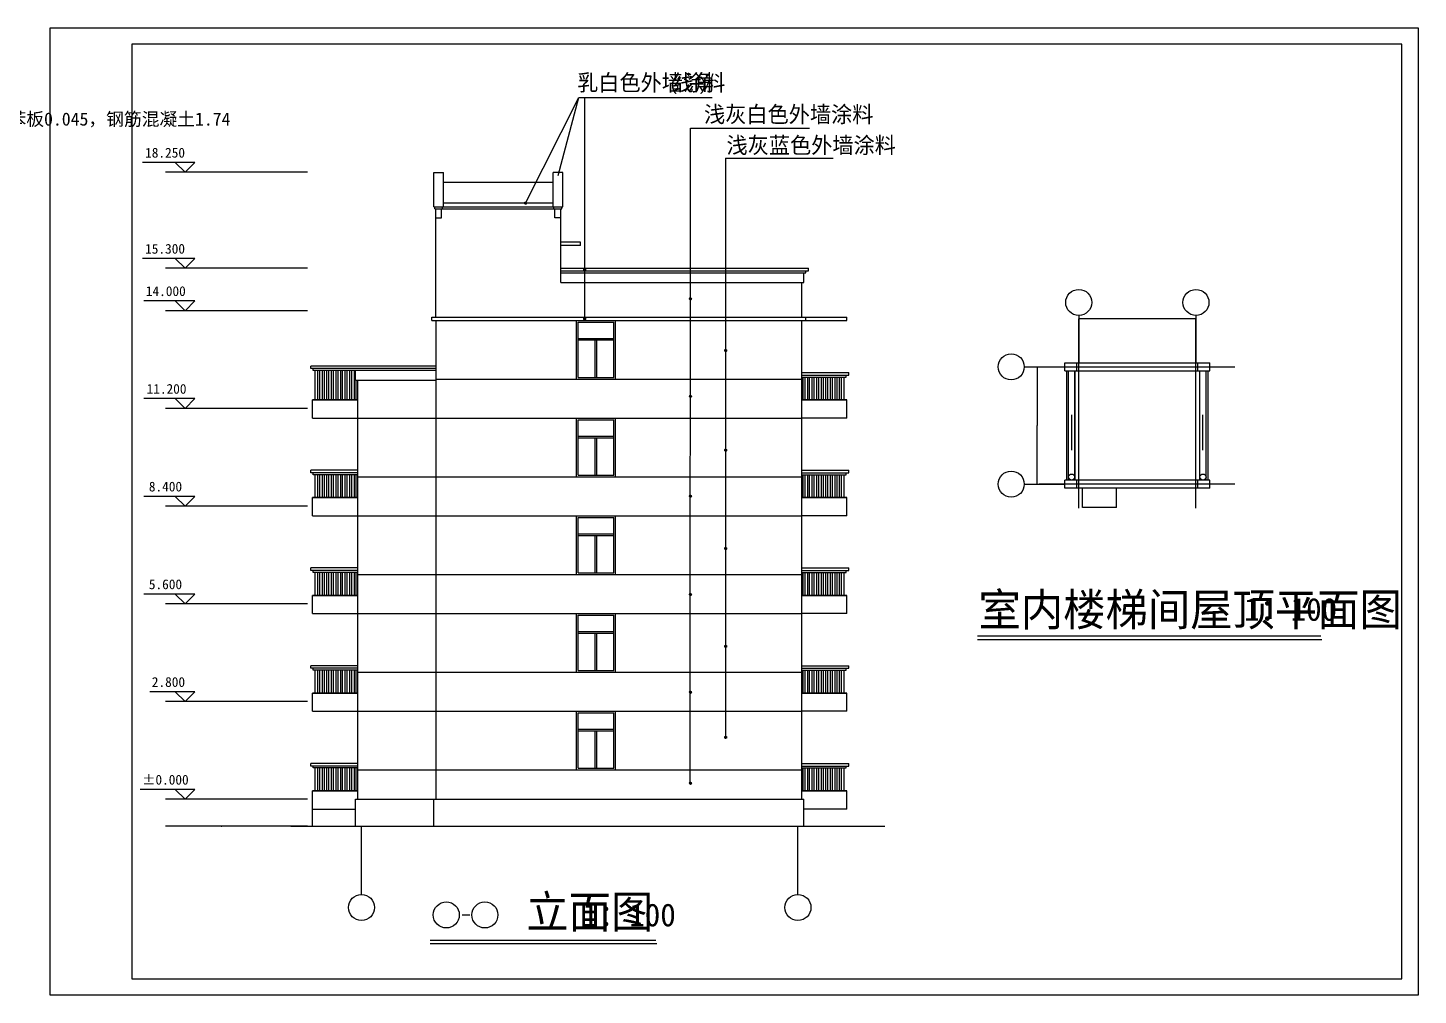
# Model space of a CAD drawing. Header units: metres. Extents: x 338339 to 1133840, y -479113 to 96125.
# Drawn here: x 382344 to 425036, y -286178 to -256478 of the extents above; entities that cross this region are included whole.
import ezdxf

# ---------------------------------------------------------------- set-up
doc = ezdxf.new("R2010")
doc.units = ezdxf.units.M
for name, color, linetype in [('AXIS', 3, 'Continuous'), ('DOTE', 1, 'Continuous'), ('PUB_DIM', 3, 'Continuous'), ('PUB_TEXT', 7, 'Continuous'), ('PUB_TITLE', 4, 'Continuous')]:
    doc.layers.add(name, color=color, linetype=linetype)
doc.dimstyles.get("Standard").update_dxf_attribs({"dimtxt": 2.5, "dimasz": 2.5, "dimexe": 1.25, "dimexo": 0.625, "dimtad": 1, "dimcen": 2.5, "dimazin": 3, "dimtfac": 1, "dimtmove": 0, "dimatfit": 3})

# ---------------------------------------------------------------- blocks, each defined once
blk = doc.blocks.new('_AXISO')
blk.add_circle((0, 0), 0.5)
blk = doc.blocks.new('*D406')
for p, q in [((416410.4, -265409.28), (414612.15, -265409.28)), ((414612.4, -267909.28), (414612.4, -265409.28)), ((418212.65, -265409.28), (416414.4, -265409.28)), ((418212.4, -267909.28), (418212.4, -265409.28))]:
    blk.add_line(p, q)
at = {"layer": 'Defpoints'}
for p in [(418212.4, -265409.28), (414612.4, -267909.28), (418212.4, -267909.28)]:
    blk.add_point(p, dxfattribs=at)
at = {"layer": 'AXIS', "insert": (416412.4, -265409.28), "char_height": 1, "attachment_point": 5}
blk.add_mtext('3600', dxfattribs=at)
blk = doc.blocks.new('*D407')
for p, q in [((413339.62, -266887.46), (413339.62, -268687.46)), ((413339.37, -268687.46), (413339.12, -268687.46)), ((413339.62, -270487.46), (413339.62, -268687.46)), ((413339.62, -268687.46), (413339.62, -268687.46)), ((413339.87, -268687.46), (413340.12, -268687.46))]:
    blk.add_line(p, q)
at = {"layer": 'Defpoints'}
for p in [(413339.62, -266887.46), (413339.62, -268687.46), (413339.62, -270487.46)]:
    blk.add_point(p, dxfattribs=at)
at = {"layer": 'PUB_DIM', "insert": (413339.62, -268686.335), "char_height": 1, "attachment_point": 5}
blk.add_mtext('0', dxfattribs=at)

msp = doc.modelspace()

# ---------------------------------------------------------------- hatches: boundary and pattern name
h = msp.add_hatch()
h.set_pattern_fill('SOLID')
h.paths.add_polyline_path([(397658.54, -261858.99, 1), (397598.54, -261858.99, 1)])
h = msp.add_hatch()
h.set_pattern_fill('SOLID')
h.paths.add_polyline_path([(399473.15, -263900.96, 1), (399413.15, -263900.96, 1)])
h = msp.add_hatch()
h.set_pattern_fill('SOLID')
h.paths.add_polyline_path([(402717.93, -264797.01, 1), (402657.93, -264797.01, 1)])
h = msp.add_hatch()
h.set_pattern_fill('SOLID')
h.paths.add_polyline_path([(399473.15, -265411.48, 1), (399413.15, -265411.48, 1)])
h = msp.add_hatch()
h.set_pattern_fill('SOLID')
h.paths.add_polyline_path([(403801.47, -266382.13, 1), (403741.47, -266382.13, 1)])
h = msp.add_hatch()
h.set_pattern_fill('SOLID')
h.paths.add_polyline_path([(402717.93, -267792.59, 1), (402657.93, -267792.59, 1)])
h = msp.add_hatch()
h.set_pattern_fill('SOLID')
h.paths.add_polyline_path([(403801.47, -269446.14, 1), (403741.47, -269446.14, 1)])
h = msp.add_hatch()
h.set_pattern_fill('SOLID')
h.paths.add_polyline_path([(402717.93, -270856.6, 1), (402657.93, -270856.6, 1)])
h = msp.add_hatch()
h.set_pattern_fill('SOLID')
h.paths.add_polyline_path([(403801.47, -272462.93, 1), (403741.47, -272462.93, 1)])
h = msp.add_hatch()
h.set_pattern_fill('SOLID')
h.paths.add_polyline_path([(402717.93, -273873.39, 1), (402657.93, -273873.39, 1)])
h = msp.add_hatch()
h.set_pattern_fill('SOLID')
h.paths.add_polyline_path([(403801.47, -275467.44, 1), (403741.47, -275467.44, 1)])
h = msp.add_hatch()
h.set_pattern_fill('SOLID')
h.paths.add_polyline_path([(402717.93, -276877.9, 1), (402657.93, -276877.9, 1)])
h = msp.add_hatch()
h.set_pattern_fill('SOLID')
h.paths.add_polyline_path([(403801.47, -278261.11, 1), (403741.47, -278261.11, 1)])
h = msp.add_hatch()
h.set_pattern_fill('SOLID')
h.paths.add_polyline_path([(402717.93, -279671.57, 1), (402657.93, -279671.57, 1)])

# ---------------------------------------------------------------- linework, layer by layer
for p, q in [((397628.54, -261858.99), (399264.83, -258613.92)), ((398625.48, -261014.24), (399264.83, -258613.92)), ((399264.83, -258613.92), (403355.34, -258613.92)), ((399443.15, -265411.48), (399443.15, -258613.92)), ((402682.27, -279676.84), (402687.93, -259563.29)), ((402687.93, -259563.29), (406349.51, -259563.29)), ((403771.47, -260483.49), (407069.62, -260483.49)), ((403771.47, -260483.49), (403771.47, -278252.19)), ((390929.1, -260912.18), (386572.1, -260912.18)), ((394810.76, -261975.71), (394810.76, -260915.71)), ((394810.76, -260915.71), (395110.76, -260915.71)), ((395110.76, -261975.71), (395110.76, -260915.71)), ((395110.76, -261215.71), (398470.76, -261215.71)), ((398770.76, -260915.71), (398470.76, -260915.71)), ((398470.76, -261975.71), (398470.76, -260915.71)), ((398770.76, -261975.71), (398770.76, -260915.71)), ((394810.76, -261975.71), (398770.76, -261975.71)), ((394840.76, -262035.71), (394840.76, -261975.71)), ((394840.76, -262035.71), (398740.76, -262035.71)), ((394870.76, -264302.18), (394870.76, -262035.71)), ((395050.76, -262310.71), (395050.76, -262035.71)), ((395080.76, -262035.71), (395080.76, -261975.71)), ((395110.76, -261850.71), (398470.76, -261850.71)), ((395159.68, -261850.71), (398470.76, -261850.71)), ((398500.76, -262035.71), (398500.76, -261975.71)), ((398530.76, -262310.71), (398530.76, -262035.71)), ((398710.76, -263862.18), (398710.76, -262035.71)), ((398740.76, -262035.71), (398740.76, -261975.71)), ((394870.76, -262310.71), (395050.76, -262310.71)), ((398710.76, -262310.71), (398530.76, -262310.71)), ((399310.76, -263062.18), (398710.76, -263062.18)), ((399310.76, -263162.18), (398710.76, -263162.18)), ((399310.76, -263162.18), (399310.76, -263062.18)), ((390929.1, -263862.18), (386572.1, -263862.18)), ((398710.76, -263862.18), (406310.76, -263862.18)), ((398710.76, -264302.18), (398710.76, -263862.18)), ((398710.76, -263942.18), (406310.76, -263942.18)), ((398710.76, -264002.18), (406230.76, -264002.18)), ((406170.76, -264302.18), (406170.76, -264002.18)), ((406230.76, -264002.18), (406230.76, -263942.18)), ((406310.76, -263942.18), (406310.76, -263862.18)), ((394870.76, -265362.18), (394870.76, -264302.18)), ((398710.76, -264302.18), (406170.76, -264302.18)), ((406110.76, -265362.18), (406110.76, -264302.18)), ((390929.1, -265162.18), (386572.1, -265162.18)), ((394750.76, -265462.18), (394750.76, -265362.18)), ((394750.76, -265362.18), (406230.76, -265362.18)), ((394750.76, -265462.18), (406230.76, -265462.18)), ((394870.76, -265457.43), (394870.76, -280167.12)), ((399190.76, -267262.18), (399190.76, -265462.18)), ((399190.76, -265462.18), (400390.76, -265462.18)), ((399240.76, -265512.18), (400340.76, -265512.18)), ((399240.76, -267212.18), (399240.76, -265512.18)), ((400340.76, -267212.18), (400340.76, -265512.18)), ((400390.76, -267262.18), (400390.76, -265462.18)), ((406110.76, -265362.18), (407490.76, -265362.18)), ((406110.76, -265462.18), (407490.76, -265462.18)), ((406110.76, -280162.26), (406110.76, -265465.28)), ((406230.76, -265462.18), (406230.76, -265362.18)), ((407490.76, -265462.18), (407490.76, -265362.18)), ((399240.76, -266012.18), (400340.76, -266012.18)), ((399240.76, -266062.18), (400340.76, -266062.18)), ((399765.76, -267212.18), (399765.76, -266062.18)), ((399815.76, -267212.18), (399815.76, -266062.18)), ((414182.4, -267007.46), (414182.4, -266767.46)), ((414182.4, -266767.46), (418642.4, -266767.46)), ((414552.4, -267007.46), (414552.4, -266767.46)), ((418272.4, -267007.46), (418272.4, -266767.46)), ((418642.4, -267007.46), (418642.4, -266767.46)), ((394870.76, -266862.18), (391030.76, -266862.18)), ((391030.76, -266942.18), (391030.76, -266862.18)), ((394870.76, -266942.18), (391030.76, -266942.18)), ((391110.76, -267002.18), (391110.76, -266942.18)), ((394870.76, -267002.18), (391110.76, -267002.18)), ((391170.76, -267902.18), (391170.76, -267002.18)), ((391250.76, -267902.18), (391250.76, -267002.18)), ((391310.76, -267902.18), (391310.76, -267002.18)), ((391390.76, -267902.18), (391390.76, -267002.18)), ((391450.76, -267902.18), (391450.76, -267002.18)), ((391530.76, -267902.18), (391530.76, -267002.18)), ((391590.76, -267902.18), (391590.76, -267002.18)), ((391670.76, -267902.18), (391670.76, -267002.18)), ((391730.76, -267902.18), (391730.76, -267002.18)), ((391810.76, -267902.18), (391810.76, -267002.18)), ((391870.76, -267902.18), (391870.76, -267002.18)), ((391950.76, -267902.18), (391950.76, -267002.18)), ((392010.76, -267902.18), (392010.76, -267002.18)), ((392090.76, -267902.18), (392090.76, -267002.18)), ((392150.76, -267902.18), (392150.76, -267002.18)), ((392230.76, -267902.18), (392230.76, -267002.18)), ((392290.76, -267902.18), (392290.76, -267002.18)), ((392370.76, -267902.18), (392370.76, -267002.18)), ((392410.76, -267302.18), (392410.76, -267002.18)), ((399240.76, -267212.18), (400340.76, -267212.18)), ((406110.76, -267062.18), (407550.76, -267062.18)), ((406110.76, -267142.18), (407550.76, -267142.18)), ((406110.76, -267202.18), (407470.76, -267202.18)), ((406150.76, -267902.18), (406150.76, -267202.18)), ((406210.76, -267902.18), (406210.76, -267202.18)), ((406290.76, -267902.18), (406290.76, -267202.18)), ((406350.76, -267902.18), (406350.76, -267202.18)), ((406430.76, -267902.18), (406430.76, -267202.18)), ((406490.76, -267902.18), (406490.76, -267202.18)), ((406570.76, -267902.18), (406570.76, -267202.18)), ((406630.76, -267902.18), (406630.76, -267202.18)), ((406710.76, -267902.18), (406710.76, -267202.18)), ((406770.76, -267902.18), (406770.76, -267202.18)), ((406850.76, -267902.18), (406850.76, -267202.18)), ((406910.76, -267902.18), (406910.76, -267202.18)), ((406990.76, -267902.18), (406990.76, -267202.18)), ((407050.76, -267902.18), (407050.76, -267202.18)), ((407130.76, -267902.18), (407130.76, -267202.18)), ((407190.76, -267902.18), (407190.76, -267202.18)), ((407270.76, -267902.18), (407270.76, -267202.18)), ((407330.76, -267902.18), (407330.76, -267202.18)), ((407410.76, -267902.18), (407410.76, -267202.18)), ((407470.76, -267202.18), (407470.76, -267142.18)), ((407550.76, -267142.18), (407550.76, -267062.18)), ((414182.4, -267007.46), (418642.4, -267007.46)), ((414242.4, -270367.46), (414242.4, -267007.46)), ((414302.4, -270367.46), (414302.4, -267007.46)), ((414492.4, -267007.46), (414492.4, -269467.46)), ((414492.4, -270367.46), (414492.4, -267007.46)), ((414492.4, -270367.46), (414492.4, -267007.46)), ((414492.4, -267007.46), (414492.4, -270367.46)), ((414492.4, -269467.46), (414492.4, -267007.46)), ((418332.4, -270367.46), (418332.4, -267007.46)), ((418332.4, -270367.46), (418332.4, -267007.46)), ((418522.4, -270367.46), (418522.4, -267007.46)), ((418582.4, -270367.46), (418582.4, -267007.46)), ((394870.76, -267302.18), (392410.76, -267302.18)), ((392430.76, -267902.18), (392430.76, -267302.18)), ((392470.76, -267295.75), (392470.76, -280160.37)), ((394870.76, -267262.18), (406110.76, -267262.18)), ((399190.76, -267262.18), (400390.76, -267262.18)), ((391090.76, -267902.18), (392470.76, -267902.18)), ((392470.76, -267902.18), (391090.76, -267902.18)), ((391090.76, -268462.18), (391090.76, -267902.18)), ((406110.76, -267902.18), (407490.76, -267902.18)), ((407490.76, -267902.18), (406110.76, -267902.18)), ((407490.76, -268462.18), (407490.76, -267902.18)), ((390929.1, -268162.18), (386572.1, -268162.18)), ((391090.76, -268462.18), (392470.76, -268462.18)), ((392470.76, -268462.18), (406110.76, -268462.18)), ((399190.76, -270262.18), (399190.76, -268462.18)), ((399190.76, -268462.18), (400390.76, -268462.18)), ((399240.76, -268512.18), (400340.76, -268512.18)), ((399240.76, -270212.18), (399240.76, -268512.18)), ((400340.76, -270212.18), (400340.76, -268512.18)), ((400390.76, -270262.18), (400390.76, -268462.18)), ((407490.76, -268462.18), (406110.76, -268462.18)), ((399240.76, -269012.18), (400340.76, -269012.18)), ((399240.76, -269062.18), (400340.76, -269062.18)), ((399765.76, -270212.18), (399765.76, -269062.18)), ((399815.76, -270212.18), (399815.76, -269062.18)), ((392470.76, -270062.18), (391030.76, -270062.18)), ((391030.76, -270142.18), (391030.76, -270062.18)), ((392470.76, -270142.18), (391030.76, -270142.18)), ((391110.76, -270202.18), (391110.76, -270142.18)), ((392470.76, -270202.18), (391110.76, -270202.18)), ((391170.76, -270902.18), (391170.76, -270202.18)), ((391250.76, -270902.18), (391250.76, -270202.18)), ((391310.76, -270902.18), (391310.76, -270202.18)), ((391390.76, -270902.18), (391390.76, -270202.18)), ((391450.76, -270902.18), (391450.76, -270202.18)), ((391530.76, -270902.18), (391530.76, -270202.18)), ((391590.76, -270902.18), (391590.76, -270202.18)), ((391670.76, -270902.18), (391670.76, -270202.18)), ((391730.76, -270902.18), (391730.76, -270202.18)), ((391810.76, -270902.18), (391810.76, -270202.18)), ((391870.76, -270902.18), (391870.76, -270202.18)), ((391950.76, -270902.18), (391950.76, -270202.18)), ((392010.76, -270902.18), (392010.76, -270202.18)), ((392090.76, -270902.18), (392090.76, -270202.18)), ((392150.76, -270902.18), (392150.76, -270202.18)), ((392230.76, -270902.18), (392230.76, -270202.18)), ((392290.76, -270902.18), (392290.76, -270202.18)), ((392370.76, -270902.18), (392370.76, -270202.18)), ((392430.76, -270902.18), (392430.76, -270202.18)), ((399240.76, -270212.18), (400340.76, -270212.18)), ((406110.76, -270062.18), (407550.76, -270062.18)), ((406110.76, -270142.18), (407550.76, -270142.18)), ((406110.76, -270202.18), (407470.76, -270202.18)), ((406150.76, -270902.18), (406150.76, -270202.18)), ((406210.76, -270902.18), (406210.76, -270202.18)), ((406290.76, -270902.18), (406290.76, -270202.18)), ((406350.76, -270902.18), (406350.76, -270202.18)), ((406430.76, -270902.18), (406430.76, -270202.18)), ((406490.76, -270902.18), (406490.76, -270202.18)), ((406570.76, -270902.18), (406570.76, -270202.18)), ((406630.76, -270902.18), (406630.76, -270202.18)), ((406710.76, -270902.18), (406710.76, -270202.18)), ((406770.76, -270902.18), (406770.76, -270202.18)), ((406850.76, -270902.18), (406850.76, -270202.18)), ((406910.76, -270902.18), (406910.76, -270202.18)), ((406990.76, -270902.18), (406990.76, -270202.18)), ((407050.76, -270902.18), (407050.76, -270202.18)), ((407130.76, -270902.18), (407130.76, -270202.18)), ((407190.76, -270902.18), (407190.76, -270202.18)), ((407270.76, -270902.18), (407270.76, -270202.18)), ((407330.76, -270902.18), (407330.76, -270202.18)), ((407410.76, -270902.18), (407410.76, -270202.18)), ((407470.76, -270202.18), (407470.76, -270142.18)), ((407550.76, -270142.18), (407550.76, -270062.18)), ((392470.76, -270262.18), (406110.76, -270262.18)), ((399190.76, -270262.18), (400390.76, -270262.18)), ((414182.4, -270607.46), (414182.4, -270367.46)), ((418642.4, -270367.46), (414182.4, -270367.46)), ((418642.4, -270607.46), (414182.4, -270607.46)), ((414552.4, -270607.46), (414552.4, -270367.46)), ((414732.4, -271207.46), (414732.4, -270607.46)), ((415772.4, -271207.46), (415772.4, -270607.46)), ((418272.4, -270607.46), (418272.4, -270367.46)), ((418642.4, -270607.46), (418642.4, -270367.46)), ((391090.76, -270902.18), (392470.76, -270902.18)), ((392470.76, -270902.18), (391090.76, -270902.18)), ((391090.76, -271462.18), (391090.76, -270902.18)), ((406110.76, -270902.18), (407490.76, -270902.18)), ((407490.76, -270902.18), (406110.76, -270902.18)), ((407490.76, -271462.18), (407490.76, -270902.18)), ((390929.1, -271162.18), (386572.1, -271162.18)), ((391090.76, -271462.18), (392470.76, -271462.18)), ((392470.76, -271462.18), (406110.76, -271462.18)), ((399190.76, -271462.18), (400390.76, -271462.18)), ((399190.76, -273262.18), (399190.76, -271462.18)), ((399240.76, -271512.18), (400340.76, -271512.18)), ((399240.76, -273212.18), (399240.76, -271512.18)), ((400340.76, -273212.18), (400340.76, -271512.18)), ((400390.76, -273262.18), (400390.76, -271462.18)), ((407490.76, -271462.18), (406110.76, -271462.18)), ((415772.4, -271207.46), (414732.4, -271207.46)), ((399240.76, -272012.18), (400340.76, -272012.18)), ((399240.76, -272062.18), (400340.76, -272062.18)), ((399765.76, -273212.18), (399765.76, -272062.18)), ((399815.76, -273212.18), (399815.76, -272062.18)), ((392470.76, -273062.18), (391030.76, -273062.18)), ((391030.76, -273142.18), (391030.76, -273062.18)), ((392470.76, -273142.18), (391030.76, -273142.18)), ((391110.76, -273202.18), (391110.76, -273142.18)), ((392470.76, -273202.18), (391110.76, -273202.18)), ((391170.76, -273902.18), (391170.76, -273202.18)), ((391250.76, -273902.18), (391250.76, -273202.18)), ((391310.76, -273902.18), (391310.76, -273202.18)), ((391390.76, -273902.18), (391390.76, -273202.18)), ((391450.76, -273902.18), (391450.76, -273202.18)), ((391530.76, -273902.18), (391530.76, -273202.18)), ((391590.76, -273902.18), (391590.76, -273202.18)), ((391670.76, -273902.18), (391670.76, -273202.18)), ((391730.76, -273902.18), (391730.76, -273202.18)), ((391810.76, -273902.18), (391810.76, -273202.18)), ((391870.76, -273902.18), (391870.76, -273202.18)), ((391950.76, -273902.18), (391950.76, -273202.18)), ((392010.76, -273902.18), (392010.76, -273202.18)), ((392090.76, -273902.18), (392090.76, -273202.18)), ((392150.76, -273902.18), (392150.76, -273202.18)), ((392230.76, -273902.18), (392230.76, -273202.18)), ((392290.76, -273902.18), (392290.76, -273202.18)), ((392370.76, -273902.18), (392370.76, -273202.18)), ((392430.76, -273902.18), (392430.76, -273202.18)), ((399240.76, -273212.18), (400340.76, -273212.18)), ((406110.76, -273062.18), (407550.76, -273062.18)), ((406110.76, -273142.18), (407550.76, -273142.18)), ((406110.76, -273202.18), (407470.76, -273202.18)), ((406150.76, -273902.18), (406150.76, -273202.18)), ((406210.76, -273902.18), (406210.76, -273202.18)), ((406290.76, -273902.18), (406290.76, -273202.18)), ((406350.76, -273902.18), (406350.76, -273202.18)), ((406430.76, -273902.18), (406430.76, -273202.18)), ((406490.76, -273902.18), (406490.76, -273202.18)), ((406570.76, -273902.18), (406570.76, -273202.18)), ((406630.76, -273902.18), (406630.76, -273202.18)), ((406710.76, -273902.18), (406710.76, -273202.18)), ((406770.76, -273902.18), (406770.76, -273202.18)), ((406850.76, -273902.18), (406850.76, -273202.18)), ((406910.76, -273902.18), (406910.76, -273202.18)), ((406990.76, -273902.18), (406990.76, -273202.18)), ((407050.76, -273902.18), (407050.76, -273202.18)), ((407130.76, -273902.18), (407130.76, -273202.18)), ((407190.76, -273902.18), (407190.76, -273202.18)), ((407270.76, -273902.18), (407270.76, -273202.18)), ((407330.76, -273902.18), (407330.76, -273202.18)), ((407410.76, -273902.18), (407410.76, -273202.18)), ((407470.76, -273202.18), (407470.76, -273142.18)), ((407550.76, -273142.18), (407550.76, -273062.18)), ((392470.76, -273262.18), (406110.76, -273262.18)), ((399190.76, -273262.18), (400390.76, -273262.18)), ((391090.76, -273902.18), (392470.76, -273902.18)), ((392470.76, -273902.18), (391090.76, -273902.18)), ((391090.76, -274462.18), (391090.76, -273902.18)), ((406110.76, -273902.18), (407490.76, -273902.18)), ((407490.76, -273902.18), (406110.76, -273902.18)), ((407490.76, -274462.18), (407490.76, -273902.18)), ((390929.1, -274162.18), (386572.1, -274162.18)), ((391090.76, -274462.18), (392470.76, -274462.18)), ((391090.76, -274462.18), (392470.76, -274462.18)), ((392470.76, -274462.18), (406110.76, -274462.18)), ((392470.76, -274462.18), (406110.76, -274462.18)), ((399190.76, -274462.18), (400390.76, -274462.18)), ((399190.76, -274462.18), (400390.76, -274462.18)), ((399190.76, -276262.18), (399190.76, -274462.18)), ((400390.76, -276262.18), (400390.76, -274462.18)), ((407490.76, -274462.18), (406110.76, -274462.18)), ((407490.76, -274462.18), (406110.76, -274462.18)), ((399240.76, -274512.18), (400340.76, -274512.18)), ((399240.76, -276212.18), (399240.76, -274512.18)), ((400340.76, -276212.18), (400340.76, -274512.18)), ((399240.76, -275012.18), (400340.76, -275012.18)), ((399240.76, -275062.18), (400340.76, -275062.18)), ((399765.76, -276212.18), (399765.76, -275062.18)), ((399815.76, -276212.18), (399815.76, -275062.18)), ((411503.59, -275260.82), (422080.68, -275260.82)), ((392470.76, -276062.18), (391030.76, -276062.18)), ((391030.76, -276142.18), (391030.76, -276062.18)), ((392470.76, -276142.18), (391030.76, -276142.18)), ((391110.76, -276202.18), (391110.76, -276142.18)), ((392470.76, -276202.18), (391110.76, -276202.18)), ((391170.76, -276902.18), (391170.76, -276202.18)), ((391250.76, -276902.18), (391250.76, -276202.18)), ((391310.76, -276902.18), (391310.76, -276202.18)), ((391390.76, -276902.18), (391390.76, -276202.18)), ((391450.76, -276902.18), (391450.76, -276202.18)), ((391530.76, -276902.18), (391530.76, -276202.18)), ((391590.76, -276902.18), (391590.76, -276202.18)), ((391670.76, -276902.18), (391670.76, -276202.18)), ((391730.76, -276902.18), (391730.76, -276202.18)), ((391810.76, -276902.18), (391810.76, -276202.18)), ((391870.76, -276902.18), (391870.76, -276202.18)), ((391950.76, -276902.18), (391950.76, -276202.18)), ((392010.76, -276902.18), (392010.76, -276202.18)), ((392090.76, -276902.18), (392090.76, -276202.18)), ((392150.76, -276902.18), (392150.76, -276202.18)), ((392230.76, -276902.18), (392230.76, -276202.18)), ((392290.76, -276902.18), (392290.76, -276202.18)), ((392370.76, -276902.18), (392370.76, -276202.18)), ((392430.76, -276902.18), (392430.76, -276202.18)), ((399240.76, -276212.18), (400340.76, -276212.18)), ((406110.76, -276062.18), (407550.76, -276062.18)), ((406110.76, -276142.18), (407550.76, -276142.18)), ((406110.76, -276202.18), (407470.76, -276202.18)), ((406150.76, -276902.18), (406150.76, -276202.18)), ((406210.76, -276902.18), (406210.76, -276202.18)), ((406290.76, -276902.18), (406290.76, -276202.18)), ((406350.76, -276902.18), (406350.76, -276202.18)), ((406430.76, -276902.18), (406430.76, -276202.18)), ((406490.76, -276902.18), (406490.76, -276202.18)), ((406570.76, -276902.18), (406570.76, -276202.18)), ((406630.76, -276902.18), (406630.76, -276202.18)), ((406710.76, -276902.18), (406710.76, -276202.18)), ((406770.76, -276902.18), (406770.76, -276202.18)), ((406850.76, -276902.18), (406850.76, -276202.18)), ((406910.76, -276902.18), (406910.76, -276202.18)), ((406990.76, -276902.18), (406990.76, -276202.18)), ((407050.76, -276902.18), (407050.76, -276202.18)), ((407130.76, -276902.18), (407130.76, -276202.18)), ((407190.76, -276902.18), (407190.76, -276202.18)), ((407270.76, -276902.18), (407270.76, -276202.18)), ((407330.76, -276902.18), (407330.76, -276202.18)), ((407410.76, -276902.18), (407410.76, -276202.18)), ((407470.76, -276202.18), (407470.76, -276142.18)), ((407550.76, -276142.18), (407550.76, -276062.18)), ((392470.76, -276262.18), (406110.76, -276262.18)), ((399190.76, -276262.18), (400390.76, -276262.18)), ((391090.76, -277462.18), (391090.76, -276902.18)), ((391090.76, -276902.18), (392470.76, -276902.18)), ((392470.76, -276902.18), (391090.76, -276902.18)), ((391090.76, -277462.18), (391090.76, -276902.18)), ((406110.76, -276902.18), (407490.76, -276902.18)), ((407490.76, -276902.18), (406110.76, -276902.18)), ((407490.76, -277462.18), (407490.76, -276902.18)), ((407490.76, -277462.18), (407490.76, -276902.18)), ((390929.1, -277162.18), (386572.1, -277162.18)), ((391090.76, -277462.18), (392470.76, -277462.18)), ((392470.76, -277462.18), (406110.76, -277462.18)), ((399190.76, -277462.18), (400390.76, -277462.18)), ((399190.76, -279262.18), (399190.76, -277462.18)), ((400390.76, -279262.18), (400390.76, -277462.18)), ((407490.76, -277462.18), (406110.76, -277462.18)), ((399240.76, -277512.18), (400340.76, -277512.18)), ((399240.76, -279212.18), (399240.76, -277512.18)), ((400340.76, -279212.18), (400340.76, -277512.18)), ((399240.76, -278012.18), (400340.76, -278012.18)), ((399240.76, -278062.18), (400340.76, -278062.18)), ((399765.76, -279212.18), (399765.76, -278062.18)), ((399815.76, -279212.18), (399815.76, -278062.18)), ((391030.76, -279142.18), (391030.76, -279062.18)), ((392470.76, -279062.18), (391030.76, -279062.18)), ((392470.76, -279142.18), (391030.76, -279142.18)), ((391110.76, -279202.18), (391110.76, -279142.18)), ((392470.76, -279202.18), (391110.76, -279202.18)), ((391170.76, -279902.18), (391170.76, -279202.18)), ((391250.76, -279902.18), (391250.76, -279202.18)), ((391310.76, -279902.18), (391310.76, -279202.18)), ((391390.76, -279902.18), (391390.76, -279202.18)), ((391450.76, -279902.18), (391450.76, -279202.18)), ((391530.76, -279902.18), (391530.76, -279202.18)), ((391590.76, -279902.18), (391590.76, -279202.18)), ((391670.76, -279902.18), (391670.76, -279202.18)), ((391730.76, -279902.18), (391730.76, -279202.18)), ((391810.76, -279902.18), (391810.76, -279202.18)), ((391870.76, -279902.18), (391870.76, -279202.18)), ((391950.76, -279902.18), (391950.76, -279202.18)), ((392010.76, -279902.18), (392010.76, -279202.18)), ((392090.76, -279902.18), (392090.76, -279202.18)), ((392150.76, -279902.18), (392150.76, -279202.18)), ((392230.76, -279902.18), (392230.76, -279202.18)), ((392290.76, -279902.18), (392290.76, -279202.18)), ((392370.76, -279902.18), (392370.76, -279202.18)), ((392430.76, -279902.18), (392430.76, -279202.18)), ((406110.76, -279062.18), (407550.76, -279062.18)), ((406110.76, -279142.18), (407550.76, -279142.18)), ((406110.76, -279202.18), (407470.76, -279202.18)), ((406150.76, -279902.18), (406150.76, -279202.18)), ((406210.76, -279902.18), (406210.76, -279202.18)), ((406290.76, -279902.18), (406290.76, -279202.18)), ((406350.76, -279902.18), (406350.76, -279202.18)), ((406430.76, -279902.18), (406430.76, -279202.18)), ((406490.76, -279902.18), (406490.76, -279202.18)), ((406570.76, -279902.18), (406570.76, -279202.18)), ((406630.76, -279902.18), (406630.76, -279202.18)), ((406710.76, -279902.18), (406710.76, -279202.18)), ((406770.76, -279902.18), (406770.76, -279202.18)), ((406850.76, -279902.18), (406850.76, -279202.18)), ((406910.76, -279902.18), (406910.76, -279202.18)), ((406990.76, -279902.18), (406990.76, -279202.18)), ((407050.76, -279902.18), (407050.76, -279202.18)), ((407130.76, -279902.18), (407130.76, -279202.18)), ((407190.76, -279902.18), (407190.76, -279202.18)), ((407270.76, -279902.18), (407270.76, -279202.18)), ((407330.76, -279902.18), (407330.76, -279202.18)), ((407410.76, -279902.18), (407410.76, -279202.18)), ((407470.76, -279202.18), (407470.76, -279142.18)), ((407550.76, -279142.18), (407550.76, -279062.18)), ((392470.76, -279262.18), (406110.76, -279262.18)), ((399190.76, -279262.18), (400390.76, -279262.18)), ((399240.76, -279212.18), (400340.76, -279212.18)), ((391090.76, -280462.18), (391090.76, -279902.18)), ((392470.76, -279902.18), (391090.76, -279902.18)), ((391090.76, -279902.18), (392470.76, -279902.18)), ((391090.76, -280987.18), (391090.76, -279902.18)), ((407490.76, -279902.18), (406110.76, -279902.18)), ((406110.76, -279902.18), (407490.76, -279902.18)), ((407490.76, -280462.18), (407490.76, -279902.18)), ((390929.1, -280162.18), (386572.1, -280162.18)), ((391090.76, -280462.18), (392410.76, -280462.18)), ((392410.76, -280162.18), (406170.76, -280162.18)), ((392410.76, -280987.18), (392410.76, -280162.18)), ((394810.76, -280987.18), (394810.76, -280162.18)), ((406170.76, -280987.18), (406170.76, -280162.18)), ((407490.76, -280462.18), (406170.76, -280462.18)), ((390929.1, -280987.18), (386572.1, -280987.18)), ((388285.63, -280987.18), (388299.61, -280987.18)), ((395685.41, -283714.01), (395911.49, -283714.01)), ((394698.19, -284586.8), (401659.01, -284586.8))]:
    msp.add_line(p, q)
for points in [[(411503.59, -275140.82), (422046.43, -275140.82)], [(390425.19, -280987.18), (408656.6, -280987.18)], [(394698.19, -284486.8), (401623.9, -284486.8)]]:
    msp.add_lwpolyline(points)
for centre, radius in [((397628.54, -261858.99), 30), ((399443.15, -263900.96), 30), ((402687.93, -264797.01), 30), ((399443.15, -265411.48), 30), ((403771.47, -266382.13), 30), ((402687.93, -267792.59), 30), ((403771.47, -269446.14), 30), ((414397.4, -270272.46), 95), ((418427.4, -270272.46), 95), ((402687.93, -270856.6), 30), ((403771.47, -272462.93), 30), ((402687.93, -273873.39), 30), ((403771.47, -275467.44), 30), ((402687.93, -276877.9), 30), ((403771.47, -278261.11), 30), ((402687.93, -279671.57), 30)]:
    msp.add_circle(centre, radius)
at = {"layer": 'AXIS'}
for p, q in [((414612.4, -265309.28), (414612.4, -266767.46)), ((418212.4, -265309.28), (418212.4, -266767.46)), ((412939.62, -266887.46), (414182.4, -266887.46)), ((412939.62, -270487.46), (414182.4, -270487.46)), ((392590.76, -283086.39), (392590.76, -280987.18)), ((405990.76, -283086.39), (405990.76, -280987.18))]:
    msp.add_line(p, q, dxfattribs=at)
at = {"layer": 'DOTE'}
for p, q in [((414612.4, -271224.32), (414612.4, -266267.21)), ((418212.4, -271224.32), (418212.4, -266267.21)), ((413381.53, -266887.46), (419403.81, -266887.46)), ((419403.81, -270487.46), (413402.11, -270487.46))]:
    msp.add_line(p, q, dxfattribs=at)
at = {"layer": 'PUB_DIM'}
for p, q in [((387172.1, -260612.18), (385863.53, -260612.18)), ((387472.1, -260612.18), (386872.1, -260612.18)), ((386872.1, -260612.18), (387172.1, -260912.18)), ((387172.1, -260912.18), (387472.1, -260612.18)), ((387172.1, -263562.18), (385863.53, -263562.18)), ((387472.1, -263562.18), (386872.1, -263562.18)), ((386872.1, -263562.18), (387172.1, -263862.18)), ((387172.1, -263862.18), (387472.1, -263562.18)), ((387172.1, -264862.18), (385909.24, -264862.18)), ((387472.1, -264862.18), (386872.1, -264862.18)), ((386872.1, -264862.18), (387172.1, -265162.18)), ((387172.1, -265162.18), (387472.1, -264862.18)), ((387172.1, -267862.18), (385909.24, -267862.18)), ((387472.1, -267862.18), (386872.1, -267862.18)), ((386872.1, -267862.18), (387172.1, -268162.18)), ((387172.1, -268162.18), (387472.1, -267862.18)), ((387172.1, -270862.18), (385909.24, -270862.18)), ((387472.1, -270862.18), (386872.1, -270862.18)), ((386872.1, -270862.18), (387172.1, -271162.18)), ((387172.1, -271162.18), (387472.1, -270862.18)), ((387172.1, -273862.18), (385909.24, -273862.18)), ((387472.1, -273862.18), (386872.1, -273862.18)), ((386872.1, -273862.18), (387172.1, -274162.18)), ((387172.1, -274162.18), (387472.1, -273862.18)), ((387172.1, -276862.18), (386092.1, -276862.18)), ((387472.1, -276862.18), (386872.1, -276862.18)), ((386872.1, -276862.18), (387172.1, -277162.18)), ((387172.1, -277162.18), (387472.1, -276862.18)), ((387172.1, -279862.18), (385794.96, -279862.18)), ((387472.1, -279862.18), (386872.1, -279862.18)), ((386872.1, -279862.18), (387172.1, -280162.18)), ((387172.1, -280162.18), (387472.1, -279862.18))]:
    msp.add_line(p, q, dxfattribs=at)
for points in [[(414397.4, -269447.88), (414397.4, -268362.31)], [(418427.4, -269447.88), (418427.4, -268362.31)]]:
    msp.add_lwpolyline(points, dxfattribs=at)
at = {"layer": 'PUB_TITLE'}
for points in [[(383035.81, -286177.77), (383035.81, -256477.77), (425035.81, -256477.77), (425035.81, -286177.77)], [(385535.81, -285677.77), (424535.81, -285677.77), (424535.81, -256977.77), (385535.81, -256977.77)]]:
    msp.add_lwpolyline(points, close=True, dxfattribs=at)

# ---------------------------------------------------------------- block references
at = {"layer": 'AXIS', "xscale": 800, "yscale": 800, "zscale": 800}
for p in [(414612.4, -264909.28), (418212.4, -264909.28), (412539.62, -266887.46), (412539.62, -270487.46), (392590.76, -283486.39), (395193.88, -283714.01), (396379.16, -283714.01), (405990.76, -283486.39)]:
    msp.add_blockref('_AXISO', p, dxfattribs=at)

# ---------------------------------------------------------------- texts
at = {"insert": (363757.41, -259079.7), "char_height": 400, "attachment_point": 1}
msp.add_mtext('{\\f宋体|b0|i0|c134|p54;说明：材料导热系数 ：石灰砂浆0.81，加气混凝土0.22,水泥砂浆0.93，聚苯板0.045，钢筋混凝土1.74}', dxfattribs=at)
at = {"layer": 'PUB_DIM'}
for s, p in [('18.250', (385946.39, -260462.18)), ('15.300', (385946.39, -263412.18)), ('14.000', (385969.24, -264712.18)), ('11.200', (385992.1, -267712.18)), ('8.400', (386060.67, -270712.18)), ('5.600', (386060.67, -273712.18)), ('2.800', (386152.1, -276712.18)), ('%%p0.000', (385854.96, -279712.18))]:
    msp.add_text(s, height=300, dxfattribs=at).set_placement(p)
at = {"layer": 'PUB_TEXT'}
for s, height, p in [('乳白色外墙涂料', 500, (399211.42, -258410.32)), ('线角', 500, (402140.48, -258410.32)), ('(', 400, (402040.67, -258410.32)), (')', 400, (402941.38, -258410.32)), ('浅灰白色外墙涂料', 500, (403108.88, -259383.24)), ('浅灰蓝色外墙涂料', 500, (403798.56, -260332.59)), ('室内楼梯间屋顶平面图', 1000, (411534.84, -274838.91)), ('   立面图', 1000, (395610, -284117.41))]:
    msp.add_text(s, height=height, dxfattribs=at).set_placement(p)
at = {"layer": 'PUB_TITLE', "char_height": 700, "attachment_point": 1}
for insert in [(419688.38, -273983.37), (399380.87, -283363.59)]:
    msp.add_mtext('{\\f宋体|b0|i0|c134|p54;1\\f宋体|b0|i0|c134|p2;：100}', dxfattribs=dict(at, insert=insert))

# ---------------------------------------------------------------- dimensions: what is measured, and where the dimension line sits
at = {"layer": 'AXIS'}
dim = msp.add_linear_dim(base=(418212.4, -265409.28), p1=(418212.4, -267909.28), p2=(414612.4, -267909.28), dimstyle='Standard', dxfattribs=at)
dim.commit()
dim.dimension.update_dxf_attribs({"geometry": '*D406', "text_midpoint": (416412.4, -265409.28)})
at = {"layer": 'PUB_DIM'}
dim = msp.add_linear_dim(base=(413339.62, -268687.46), p1=(413339.62, -270487.46), p2=(413339.62, -266887.46), dimstyle='Standard', dxfattribs=at)
dim.commit()
dim.dimension.update_dxf_attribs({"geometry": '*D407', "text_midpoint": (413339.62, -268686.335)})

doc.saveas('drawing.dxf')
